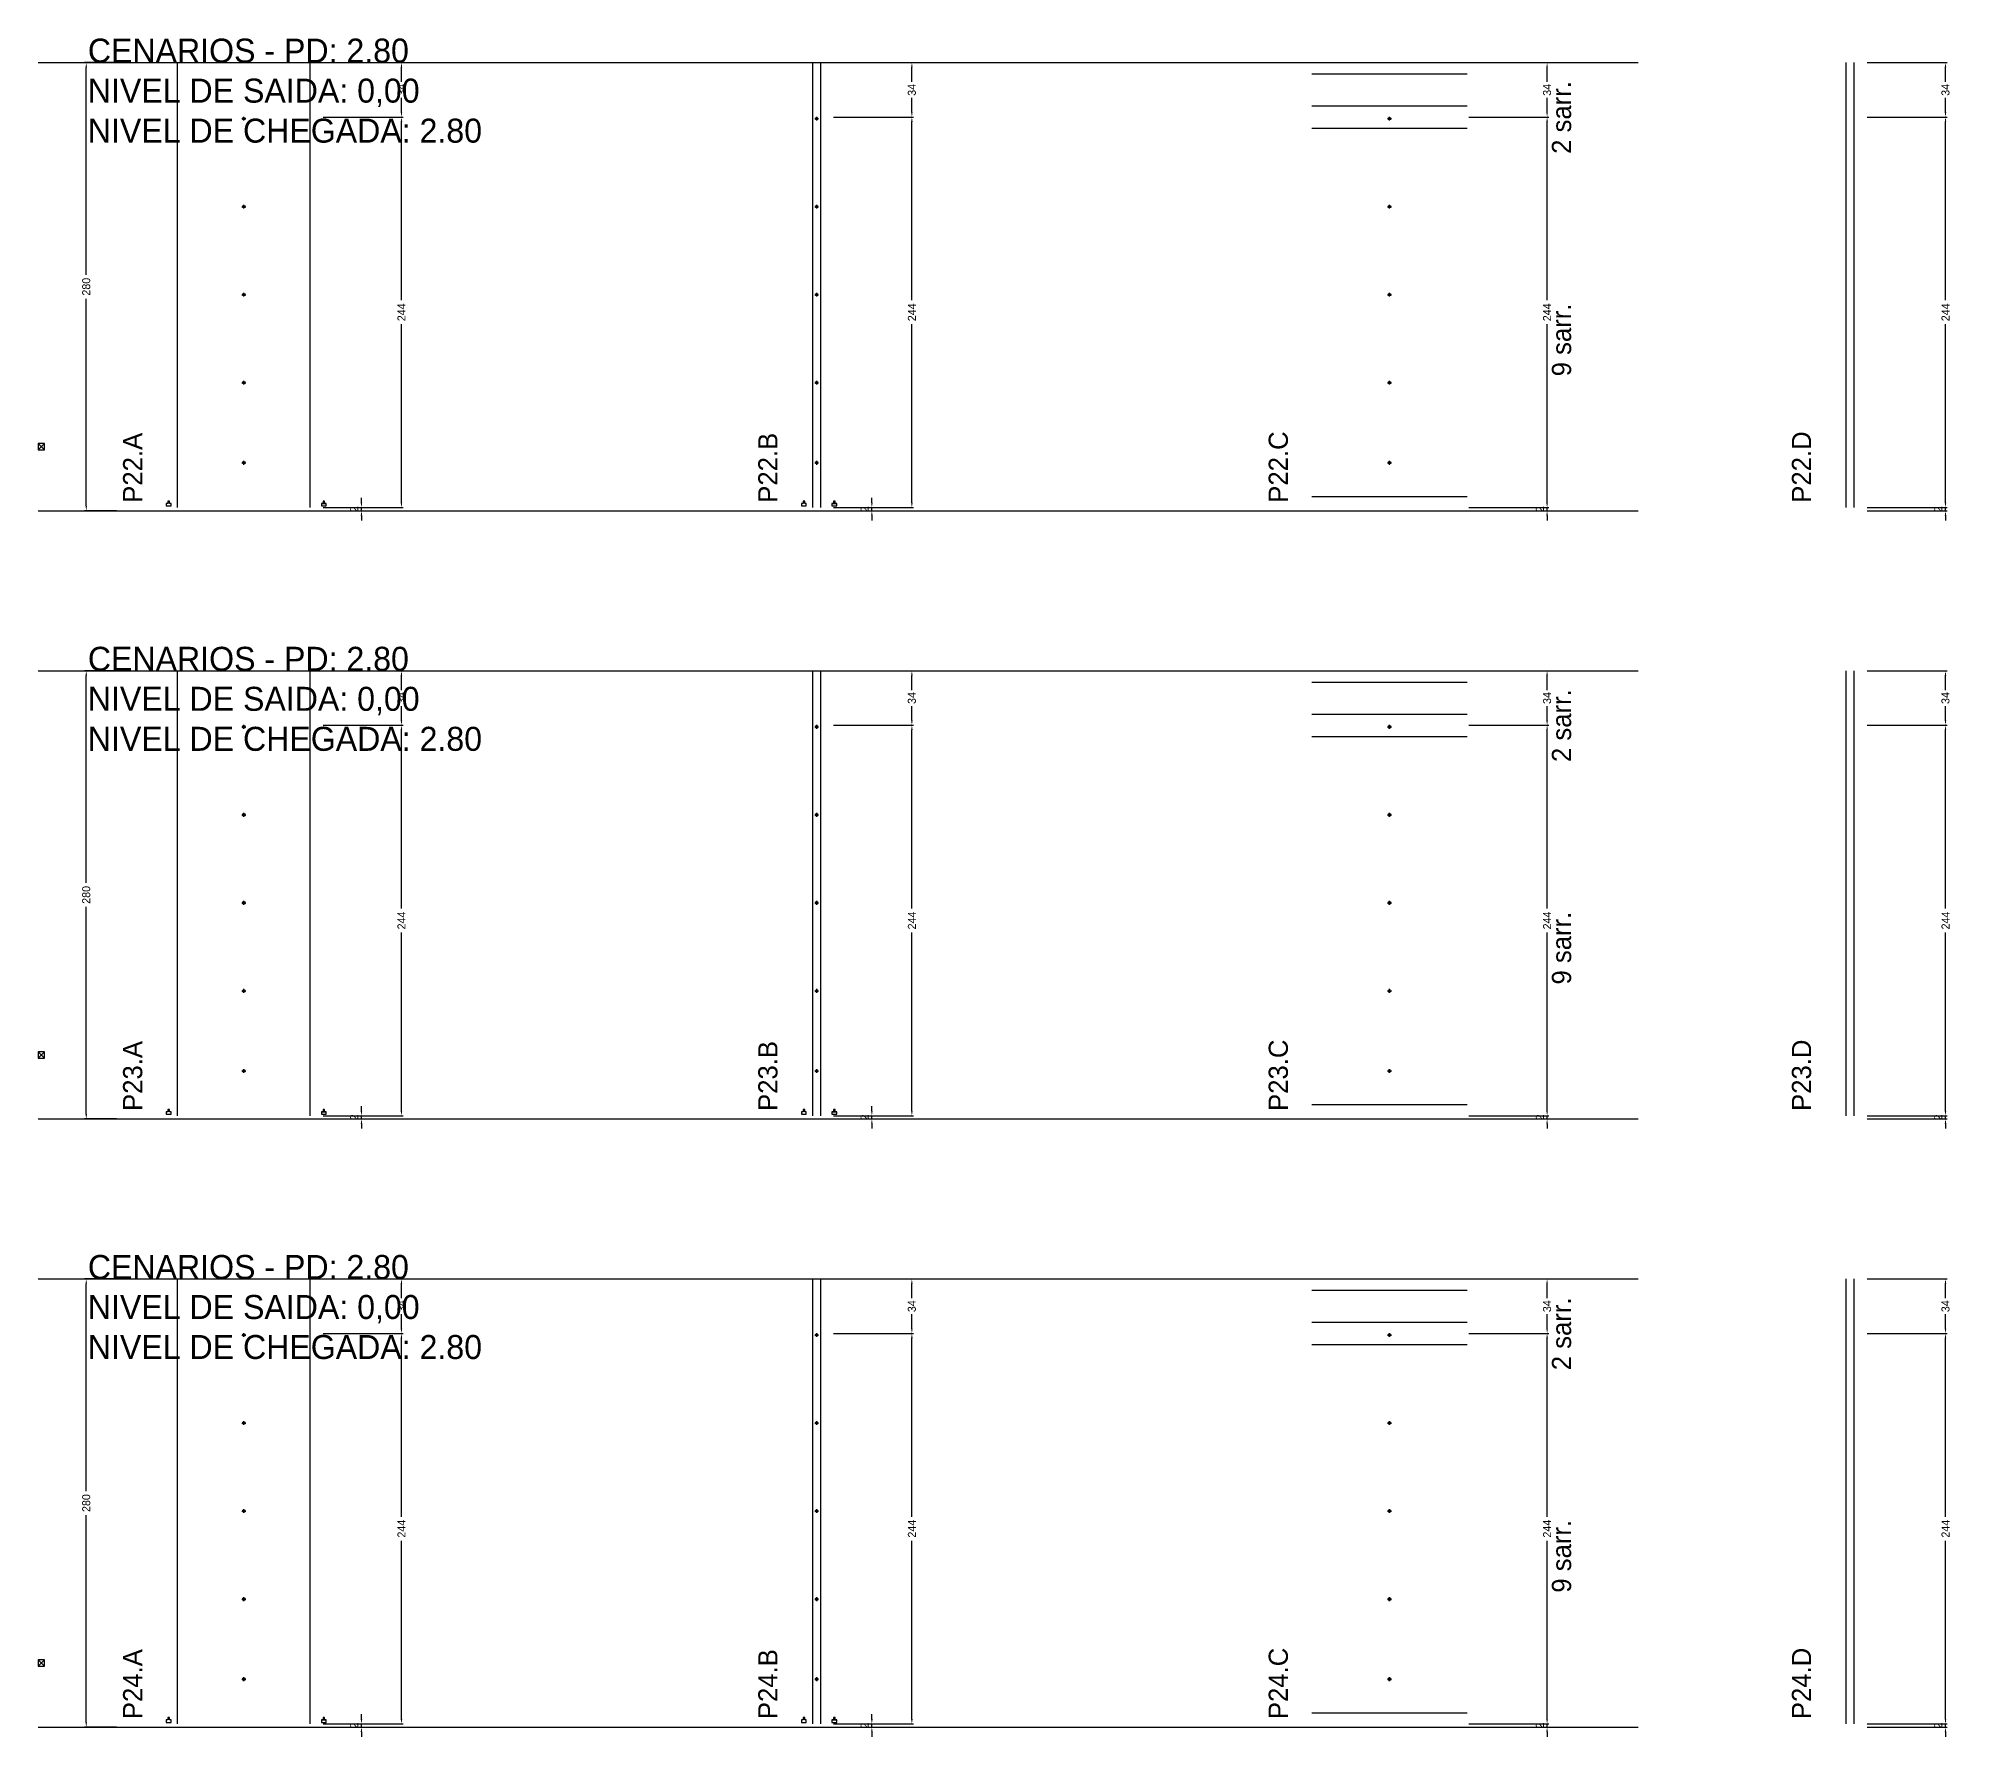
# Model space of a CAD drawing. Header units: centimetres. Extents: x -7000 to 4307, y -13306 to 295.
# Drawn here: x -7000 to -5805, y -9126 to -8065 of the extents above; entities that cross this region are included whole.
import ezdxf

# ---------------------------------------------------------------- set-up
doc = ezdxf.new("R2010")
doc.units = ezdxf.units.CM
doc.linetypes.add('DASHED', pattern=[2, -2])
for name, color, linetype in [('COTA', 241, 'Continuous'), ('COTAS FURACAO', 16, 'Continuous'), ('NOMENCLATURA', 7, 'Continuous'), ('Nível', 160, 'Continuous'), ('SARR_2.2x7', 40, 'Continuous')]:
    doc.layers.add(name, color=color, linetype=linetype)
doc.dimstyles.new('PAINEL-NOVA', dxfattribs={"dimtxt": 5, "dimasz": 3, "dimexe": 1, "dimexo": 1, "dimgap": 1, "dimtad": 1, "dimcen": 2.5, "dimazin": 3, "dimtfac": 1, "dimtmove": 0, "dimatfit": 3})

# ---------------------------------------------------------------- blocks, each defined once
blk = doc.blocks.new('_CLOSEDFILLED')
at = {"color": 0, "linetype": 'BYBLOCK'}
blk.add_solid([(-1, 0.16), (0, 0), (-1, -0.16)], dxfattribs=at)
blk = doc.blocks.new('*D715')
for p, q in [((-6951, -8080), (-6971, -8080)), ((-6970, -8212.5), (-6970, -8083)), ((-6970, -8357), (-6970, -8227.5)), ((-6951, -8360), (-6971, -8360))]:
    blk.add_line(p, q)
at = {"layer": 'Defpoints'}
for p in [(-6950, -8080), (-6970, -8360), (-6950, -8360)]:
    blk.add_point(p, dxfattribs=at)
at = {"layer": 'COTA', "xscale": 3, "yscale": 3}
for p, rotation in [((-6970, -8080), 90), ((-6970, -8360), 270)]:
    blk.add_blockref('_CLOSEDFILLED', p, dxfattribs=dict(at, rotation=rotation))
at = {"layer": 'COTA', "insert": (-6970, -8220), "char_height": 5, "attachment_point": 5, "rotation": 90}
blk.add_mtext('280', dxfattribs=at)
blk = doc.blocks.new('MULDURA')
at = {"layer": 'Paineis'}
for p, q in [((0, 0), (4, 4)), ((4, 0), (0, 4))]:
    blk.add_line(p, q, dxfattribs=at)
blk.add_lwpolyline([(0, 0), (4, 0), (4, 4), (0, 4)], close=True, dxfattribs=at)
blk = doc.blocks.new('*D717')
for p, q in [((-6822, -8114), (-6772, -8114)), ((-6773, -8228.5), (-6773, -8117)), ((-6773, -8355), (-6773, -8243.5)), ((-6822, -8358), (-6772, -8358))]:
    blk.add_line(p, q)
at = {"layer": 'Defpoints'}
for p in [(-6823, -8114), (-6823, -8358), (-6773, -8358)]:
    blk.add_point(p, dxfattribs=at)
at = {"layer": 'COTA', "xscale": 3, "yscale": 3}
for p, rotation in [((-6773, -8114), 90), ((-6773, -8358), 270)]:
    blk.add_blockref('_CLOSEDFILLED', p, dxfattribs=dict(at, rotation=rotation))
at = {"layer": 'COTA', "insert": (-6773, -8236), "char_height": 5, "attachment_point": 5, "rotation": 90}
blk.add_mtext('244', dxfattribs=at)
blk = doc.blocks.new('*D718')
for p, q in [((-6822, -8080), (-6772, -8080)), ((-6773, -8092), (-6773, -8083)), ((-6773, -8111), (-6773, -8102)), ((-6822, -8114), (-6772, -8114))]:
    blk.add_line(p, q)
at = {"layer": 'Defpoints'}
for p in [(-6823, -8080), (-6823, -8114), (-6773, -8114)]:
    blk.add_point(p, dxfattribs=at)
at = {"layer": 'COTA', "xscale": 3, "yscale": 3}
for p, rotation in [((-6773, -8080), 90), ((-6773, -8114), 270)]:
    blk.add_blockref('_CLOSEDFILLED', p, dxfattribs=dict(at, rotation=rotation))
at = {"layer": 'COTA', "insert": (-6773, -8097), "char_height": 5, "attachment_point": 5, "rotation": 90}
blk.add_mtext('34', dxfattribs=at)
blk = doc.blocks.new('SLIPTEE')
at = {"layer": 'Paineis'}
blk.add_lwpolyline([(0, 0), (3, 0), (3, 1.5), (2, 1.5), (2, 3), (1, 3), (1, 1.5), (0, 1.5)], close=True, dxfattribs=at)
blk = doc.blocks.new('SLIPTDD')
at = {"layer": 'Paineis'}
blk.add_line((0, 1.5), (3, 1.5), dxfattribs=at)
blk.add_lwpolyline([(0, 0), (3, 0), (3, 1.5), (2, 1.5), (2, 3), (1, 3), (1, 1.5), (0, 1.5)], close=True, dxfattribs=at)
blk = doc.blocks.new('furacao')
at = {"layer": 'COTAS FURACAO'}
for p, q in [((-1.2, 0), (1.2, 0)), ((0, -1.2), (0, 1.2))]:
    blk.add_line(p, q, dxfattribs=at)
blk.add_circle((0, 0), 0.8, dxfattribs=at)
blk = doc.blocks.new('*D720')
for p, q in [((-6503, -8114), (-6453, -8114)), ((-6454, -8228.5), (-6454, -8117)), ((-6454, -8355), (-6454, -8243.5)), ((-6503, -8358), (-6453, -8358))]:
    blk.add_line(p, q)
at = {"layer": 'Defpoints'}
for p in [(-6504, -8114), (-6504, -8358), (-6454, -8358)]:
    blk.add_point(p, dxfattribs=at)
at = {"layer": 'COTA', "xscale": 3, "yscale": 3}
for p, rotation in [((-6454, -8114), 90), ((-6454, -8358), 270)]:
    blk.add_blockref('_CLOSEDFILLED', p, dxfattribs=dict(at, rotation=rotation))
at = {"layer": 'COTA', "insert": (-6454, -8236), "char_height": 5, "attachment_point": 5, "rotation": 90}
blk.add_mtext('244', dxfattribs=at)
blk = doc.blocks.new('*D721')
for p, q in [((-6503, -8080), (-6453, -8080)), ((-6454, -8092), (-6454, -8083)), ((-6454, -8111), (-6454, -8102)), ((-6503, -8114), (-6453, -8114))]:
    blk.add_line(p, q)
at = {"layer": 'Defpoints'}
for p in [(-6504, -8080), (-6504, -8114), (-6454, -8114)]:
    blk.add_point(p, dxfattribs=at)
at = {"layer": 'COTA', "xscale": 3, "yscale": 3}
for p, rotation in [((-6454, -8080), 90), ((-6454, -8114), 270)]:
    blk.add_blockref('_CLOSEDFILLED', p, dxfattribs=dict(at, rotation=rotation))
at = {"layer": 'COTA', "insert": (-6454, -8097), "char_height": 5, "attachment_point": 5, "rotation": 90}
blk.add_mtext('34', dxfattribs=at)
blk = doc.blocks.new('*D723')
for p, q in [((-6106, -8114), (-6056, -8114)), ((-6057, -8228.5), (-6057, -8117)), ((-6057, -8355), (-6057, -8243.5)), ((-6106, -8358), (-6056, -8358))]:
    blk.add_line(p, q)
at = {"layer": 'Defpoints'}
for p in [(-6107, -8114), (-6107, -8358), (-6057, -8358)]:
    blk.add_point(p, dxfattribs=at)
at = {"layer": 'COTA', "xscale": 3, "yscale": 3}
for p, rotation in [((-6057, -8114), 90), ((-6057, -8358), 270)]:
    blk.add_blockref('_CLOSEDFILLED', p, dxfattribs=dict(at, rotation=rotation))
at = {"layer": 'COTA', "insert": (-6057, -8236), "char_height": 5, "attachment_point": 5, "rotation": 90}
blk.add_mtext('244', dxfattribs=at)
blk = doc.blocks.new('*D724')
for p, q in [((-6106, -8080), (-6056, -8080)), ((-6057, -8092), (-6057, -8083)), ((-6057, -8111), (-6057, -8102)), ((-6106, -8114), (-6056, -8114))]:
    blk.add_line(p, q)
at = {"layer": 'Defpoints'}
for p in [(-6107, -8080), (-6107, -8114), (-6057, -8114)]:
    blk.add_point(p, dxfattribs=at)
at = {"layer": 'COTA', "xscale": 3, "yscale": 3}
for p, rotation in [((-6057, -8080), 90), ((-6057, -8114), 270)]:
    blk.add_blockref('_CLOSEDFILLED', p, dxfattribs=dict(at, rotation=rotation))
at = {"layer": 'COTA', "insert": (-6057, -8097), "char_height": 5, "attachment_point": 5, "rotation": 90}
blk.add_mtext('34', dxfattribs=at)
blk = doc.blocks.new('*D726')
for p, q in [((-5857, -8114), (-5807, -8114)), ((-5808, -8228.5), (-5808, -8117)), ((-5808, -8355), (-5808, -8243.5)), ((-5857, -8358), (-5807, -8358))]:
    blk.add_line(p, q)
at = {"layer": 'Defpoints'}
for p in [(-5858, -8114), (-5858, -8358), (-5808, -8358)]:
    blk.add_point(p, dxfattribs=at)
at = {"layer": 'COTA', "xscale": 3, "yscale": 3}
for p, rotation in [((-5808, -8114), 90), ((-5808, -8358), 270)]:
    blk.add_blockref('_CLOSEDFILLED', p, dxfattribs=dict(at, rotation=rotation))
at = {"layer": 'COTA', "insert": (-5808, -8236), "char_height": 5, "attachment_point": 5, "rotation": 90}
blk.add_mtext('244', dxfattribs=at)
blk = doc.blocks.new('*D727')
for p, q in [((-5857, -8080), (-5807, -8080)), ((-5808, -8092), (-5808, -8083)), ((-5808, -8111), (-5808, -8102)), ((-5857, -8114), (-5807, -8114))]:
    blk.add_line(p, q)
at = {"layer": 'Defpoints'}
for p in [(-5858, -8080), (-5858, -8114), (-5808, -8114)]:
    blk.add_point(p, dxfattribs=at)
at = {"layer": 'COTA', "xscale": 3, "yscale": 3}
for p, rotation in [((-5808, -8080), 90), ((-5808, -8114), 270)]:
    blk.add_blockref('_CLOSEDFILLED', p, dxfattribs=dict(at, rotation=rotation))
at = {"layer": 'COTA', "insert": (-5808, -8097), "char_height": 5, "attachment_point": 5, "rotation": 90}
blk.add_mtext('34', dxfattribs=at)
blk = doc.blocks.new('*D749')
for p, q in [((-6951, -8460), (-6971, -8460)), ((-6970, -8592.5), (-6970, -8463)), ((-6970, -8737), (-6970, -8607.5)), ((-6951, -8740), (-6971, -8740))]:
    blk.add_line(p, q)
at = {"layer": 'Defpoints'}
for p in [(-6950, -8460), (-6970, -8740), (-6950, -8740)]:
    blk.add_point(p, dxfattribs=at)
at = {"layer": 'COTA', "xscale": 3, "yscale": 3}
for p, rotation in [((-6970, -8460), 90), ((-6970, -8740), 270)]:
    blk.add_blockref('_CLOSEDFILLED', p, dxfattribs=dict(at, rotation=rotation))
at = {"layer": 'COTA', "insert": (-6970, -8600), "char_height": 5, "attachment_point": 5, "rotation": 90}
blk.add_mtext('280', dxfattribs=at)
blk = doc.blocks.new('*D751')
for p, q in [((-6822, -8494), (-6772, -8494)), ((-6773, -8608.5), (-6773, -8497)), ((-6773, -8735), (-6773, -8623.5)), ((-6822, -8738), (-6772, -8738))]:
    blk.add_line(p, q)
at = {"layer": 'Defpoints'}
for p in [(-6823, -8494), (-6823, -8738), (-6773, -8738)]:
    blk.add_point(p, dxfattribs=at)
at = {"layer": 'COTA', "xscale": 3, "yscale": 3}
for p, rotation in [((-6773, -8494), 90), ((-6773, -8738), 270)]:
    blk.add_blockref('_CLOSEDFILLED', p, dxfattribs=dict(at, rotation=rotation))
at = {"layer": 'COTA', "insert": (-6773, -8616), "char_height": 5, "attachment_point": 5, "rotation": 90}
blk.add_mtext('244', dxfattribs=at)
blk = doc.blocks.new('*D752')
for p, q in [((-6822, -8460), (-6772, -8460)), ((-6773, -8472), (-6773, -8463)), ((-6773, -8491), (-6773, -8482)), ((-6822, -8494), (-6772, -8494))]:
    blk.add_line(p, q)
at = {"layer": 'Defpoints'}
for p in [(-6823, -8460), (-6823, -8494), (-6773, -8494)]:
    blk.add_point(p, dxfattribs=at)
at = {"layer": 'COTA', "xscale": 3, "yscale": 3}
for p, rotation in [((-6773, -8460), 90), ((-6773, -8494), 270)]:
    blk.add_blockref('_CLOSEDFILLED', p, dxfattribs=dict(at, rotation=rotation))
at = {"layer": 'COTA', "insert": (-6773, -8477), "char_height": 5, "attachment_point": 5, "rotation": 90}
blk.add_mtext('34', dxfattribs=at)
blk = doc.blocks.new('*D754')
for p, q in [((-6503, -8494), (-6453, -8494)), ((-6454, -8608.5), (-6454, -8497)), ((-6454, -8735), (-6454, -8623.5)), ((-6503, -8738), (-6453, -8738))]:
    blk.add_line(p, q)
at = {"layer": 'Defpoints'}
for p in [(-6504, -8494), (-6504, -8738), (-6454, -8738)]:
    blk.add_point(p, dxfattribs=at)
at = {"layer": 'COTA', "xscale": 3, "yscale": 3}
for p, rotation in [((-6454, -8494), 90), ((-6454, -8738), 270)]:
    blk.add_blockref('_CLOSEDFILLED', p, dxfattribs=dict(at, rotation=rotation))
at = {"layer": 'COTA', "insert": (-6454, -8616), "char_height": 5, "attachment_point": 5, "rotation": 90}
blk.add_mtext('244', dxfattribs=at)
blk = doc.blocks.new('*D755')
for p, q in [((-6503, -8460), (-6453, -8460)), ((-6454, -8472), (-6454, -8463)), ((-6454, -8491), (-6454, -8482)), ((-6503, -8494), (-6453, -8494))]:
    blk.add_line(p, q)
at = {"layer": 'Defpoints'}
for p in [(-6504, -8460), (-6504, -8494), (-6454, -8494)]:
    blk.add_point(p, dxfattribs=at)
at = {"layer": 'COTA', "xscale": 3, "yscale": 3}
for p, rotation in [((-6454, -8460), 90), ((-6454, -8494), 270)]:
    blk.add_blockref('_CLOSEDFILLED', p, dxfattribs=dict(at, rotation=rotation))
at = {"layer": 'COTA', "insert": (-6454, -8477), "char_height": 5, "attachment_point": 5, "rotation": 90}
blk.add_mtext('34', dxfattribs=at)
blk = doc.blocks.new('*D757')
for p, q in [((-6106, -8494), (-6056, -8494)), ((-6057, -8608.5), (-6057, -8497)), ((-6057, -8735), (-6057, -8623.5)), ((-6106, -8738), (-6056, -8738))]:
    blk.add_line(p, q)
at = {"layer": 'Defpoints'}
for p in [(-6107, -8494), (-6107, -8738), (-6057, -8738)]:
    blk.add_point(p, dxfattribs=at)
at = {"layer": 'COTA', "xscale": 3, "yscale": 3}
for p, rotation in [((-6057, -8494), 90), ((-6057, -8738), 270)]:
    blk.add_blockref('_CLOSEDFILLED', p, dxfattribs=dict(at, rotation=rotation))
at = {"layer": 'COTA', "insert": (-6057, -8616), "char_height": 5, "attachment_point": 5, "rotation": 90}
blk.add_mtext('244', dxfattribs=at)
blk = doc.blocks.new('*D758')
for p, q in [((-6106, -8460), (-6056, -8460)), ((-6057, -8472), (-6057, -8463)), ((-6057, -8491), (-6057, -8482)), ((-6106, -8494), (-6056, -8494))]:
    blk.add_line(p, q)
at = {"layer": 'Defpoints'}
for p in [(-6107, -8460), (-6107, -8494), (-6057, -8494)]:
    blk.add_point(p, dxfattribs=at)
at = {"layer": 'COTA', "xscale": 3, "yscale": 3}
for p, rotation in [((-6057, -8460), 90), ((-6057, -8494), 270)]:
    blk.add_blockref('_CLOSEDFILLED', p, dxfattribs=dict(at, rotation=rotation))
at = {"layer": 'COTA', "insert": (-6057, -8477), "char_height": 5, "attachment_point": 5, "rotation": 90}
blk.add_mtext('34', dxfattribs=at)
blk = doc.blocks.new('*D760')
for p, q in [((-5857, -8494), (-5807, -8494)), ((-5808, -8608.5), (-5808, -8497)), ((-5808, -8735), (-5808, -8623.5)), ((-5857, -8738), (-5807, -8738))]:
    blk.add_line(p, q)
at = {"layer": 'Defpoints'}
for p in [(-5858, -8494), (-5858, -8738), (-5808, -8738)]:
    blk.add_point(p, dxfattribs=at)
at = {"layer": 'COTA', "xscale": 3, "yscale": 3}
for p, rotation in [((-5808, -8494), 90), ((-5808, -8738), 270)]:
    blk.add_blockref('_CLOSEDFILLED', p, dxfattribs=dict(at, rotation=rotation))
at = {"layer": 'COTA', "insert": (-5808, -8616), "char_height": 5, "attachment_point": 5, "rotation": 90}
blk.add_mtext('244', dxfattribs=at)
blk = doc.blocks.new('*D761')
for p, q in [((-5857, -8460), (-5807, -8460)), ((-5808, -8472), (-5808, -8463)), ((-5808, -8491), (-5808, -8482)), ((-5857, -8494), (-5807, -8494))]:
    blk.add_line(p, q)
at = {"layer": 'Defpoints'}
for p in [(-5858, -8460), (-5858, -8494), (-5808, -8494)]:
    blk.add_point(p, dxfattribs=at)
at = {"layer": 'COTA', "xscale": 3, "yscale": 3}
for p, rotation in [((-5808, -8460), 90), ((-5808, -8494), 270)]:
    blk.add_blockref('_CLOSEDFILLED', p, dxfattribs=dict(at, rotation=rotation))
at = {"layer": 'COTA', "insert": (-5808, -8477), "char_height": 5, "attachment_point": 5, "rotation": 90}
blk.add_mtext('34', dxfattribs=at)
blk = doc.blocks.new('*D783')
for p, q in [((-6951, -8840), (-6971, -8840)), ((-6970, -8972.5), (-6970, -8843)), ((-6970, -9117), (-6970, -8987.5)), ((-6951, -9120), (-6971, -9120))]:
    blk.add_line(p, q)
at = {"layer": 'Defpoints'}
for p in [(-6950, -8840), (-6970, -9120), (-6950, -9120)]:
    blk.add_point(p, dxfattribs=at)
at = {"layer": 'COTA', "xscale": 3, "yscale": 3}
for p, rotation in [((-6970, -8840), 90), ((-6970, -9120), 270)]:
    blk.add_blockref('_CLOSEDFILLED', p, dxfattribs=dict(at, rotation=rotation))
at = {"layer": 'COTA', "insert": (-6970, -8980), "char_height": 5, "attachment_point": 5, "rotation": 90}
blk.add_mtext('280', dxfattribs=at)
blk = doc.blocks.new('*D785')
for p, q in [((-6822, -8874), (-6772, -8874)), ((-6773, -8988.5), (-6773, -8877)), ((-6773, -9115), (-6773, -9003.5)), ((-6822, -9118), (-6772, -9118))]:
    blk.add_line(p, q)
at = {"layer": 'Defpoints'}
for p in [(-6823, -8874), (-6823, -9118), (-6773, -9118)]:
    blk.add_point(p, dxfattribs=at)
at = {"layer": 'COTA', "xscale": 3, "yscale": 3}
for p, rotation in [((-6773, -8874), 90), ((-6773, -9118), 270)]:
    blk.add_blockref('_CLOSEDFILLED', p, dxfattribs=dict(at, rotation=rotation))
at = {"layer": 'COTA', "insert": (-6773, -8996), "char_height": 5, "attachment_point": 5, "rotation": 90}
blk.add_mtext('244', dxfattribs=at)
blk = doc.blocks.new('*D786')
for p, q in [((-6822, -8840), (-6772, -8840)), ((-6773, -8852), (-6773, -8843)), ((-6773, -8871), (-6773, -8862)), ((-6822, -8874), (-6772, -8874))]:
    blk.add_line(p, q)
at = {"layer": 'Defpoints'}
for p in [(-6823, -8840), (-6823, -8874), (-6773, -8874)]:
    blk.add_point(p, dxfattribs=at)
at = {"layer": 'COTA', "xscale": 3, "yscale": 3}
for p, rotation in [((-6773, -8840), 90), ((-6773, -8874), 270)]:
    blk.add_blockref('_CLOSEDFILLED', p, dxfattribs=dict(at, rotation=rotation))
at = {"layer": 'COTA', "insert": (-6773, -8857), "char_height": 5, "attachment_point": 5, "rotation": 90}
blk.add_mtext('34', dxfattribs=at)
blk = doc.blocks.new('*D788')
for p, q in [((-6503, -8874), (-6453, -8874)), ((-6454, -8988.5), (-6454, -8877)), ((-6454, -9115), (-6454, -9003.5)), ((-6503, -9118), (-6453, -9118))]:
    blk.add_line(p, q)
at = {"layer": 'Defpoints'}
for p in [(-6504, -8874), (-6504, -9118), (-6454, -9118)]:
    blk.add_point(p, dxfattribs=at)
at = {"layer": 'COTA', "xscale": 3, "yscale": 3}
for p, rotation in [((-6454, -8874), 90), ((-6454, -9118), 270)]:
    blk.add_blockref('_CLOSEDFILLED', p, dxfattribs=dict(at, rotation=rotation))
at = {"layer": 'COTA', "insert": (-6454, -8996), "char_height": 5, "attachment_point": 5, "rotation": 90}
blk.add_mtext('244', dxfattribs=at)
blk = doc.blocks.new('*D789')
for p, q in [((-6503, -8840), (-6453, -8840)), ((-6454, -8852), (-6454, -8843)), ((-6454, -8871), (-6454, -8862)), ((-6503, -8874), (-6453, -8874))]:
    blk.add_line(p, q)
at = {"layer": 'Defpoints'}
for p in [(-6504, -8840), (-6504, -8874), (-6454, -8874)]:
    blk.add_point(p, dxfattribs=at)
at = {"layer": 'COTA', "xscale": 3, "yscale": 3}
for p, rotation in [((-6454, -8840), 90), ((-6454, -8874), 270)]:
    blk.add_blockref('_CLOSEDFILLED', p, dxfattribs=dict(at, rotation=rotation))
at = {"layer": 'COTA', "insert": (-6454, -8857), "char_height": 5, "attachment_point": 5, "rotation": 90}
blk.add_mtext('34', dxfattribs=at)
blk = doc.blocks.new('*D791')
for p, q in [((-6106, -8874), (-6056, -8874)), ((-6057, -8988.5), (-6057, -8877)), ((-6057, -9115), (-6057, -9003.5)), ((-6106, -9118), (-6056, -9118))]:
    blk.add_line(p, q)
at = {"layer": 'Defpoints'}
for p in [(-6107, -8874), (-6107, -9118), (-6057, -9118)]:
    blk.add_point(p, dxfattribs=at)
at = {"layer": 'COTA', "xscale": 3, "yscale": 3}
for p, rotation in [((-6057, -8874), 90), ((-6057, -9118), 270)]:
    blk.add_blockref('_CLOSEDFILLED', p, dxfattribs=dict(at, rotation=rotation))
at = {"layer": 'COTA', "insert": (-6057, -8996), "char_height": 5, "attachment_point": 5, "rotation": 90}
blk.add_mtext('244', dxfattribs=at)
blk = doc.blocks.new('*D792')
for p, q in [((-6106, -8840), (-6056, -8840)), ((-6057, -8852), (-6057, -8843)), ((-6057, -8871), (-6057, -8862)), ((-6106, -8874), (-6056, -8874))]:
    blk.add_line(p, q)
at = {"layer": 'Defpoints'}
for p in [(-6107, -8840), (-6107, -8874), (-6057, -8874)]:
    blk.add_point(p, dxfattribs=at)
at = {"layer": 'COTA', "xscale": 3, "yscale": 3}
for p, rotation in [((-6057, -8840), 90), ((-6057, -8874), 270)]:
    blk.add_blockref('_CLOSEDFILLED', p, dxfattribs=dict(at, rotation=rotation))
at = {"layer": 'COTA', "insert": (-6057, -8857), "char_height": 5, "attachment_point": 5, "rotation": 90}
blk.add_mtext('34', dxfattribs=at)
blk = doc.blocks.new('*D794')
for p, q in [((-5857, -8874), (-5807, -8874)), ((-5808, -8988.5), (-5808, -8877)), ((-5808, -9115), (-5808, -9003.5)), ((-5857, -9118), (-5807, -9118))]:
    blk.add_line(p, q)
at = {"layer": 'Defpoints'}
for p in [(-5858, -8874), (-5858, -9118), (-5808, -9118)]:
    blk.add_point(p, dxfattribs=at)
at = {"layer": 'COTA', "xscale": 3, "yscale": 3}
for p, rotation in [((-5808, -8874), 90), ((-5808, -9118), 270)]:
    blk.add_blockref('_CLOSEDFILLED', p, dxfattribs=dict(at, rotation=rotation))
at = {"layer": 'COTA', "insert": (-5808, -8996), "char_height": 5, "attachment_point": 5, "rotation": 90}
blk.add_mtext('244', dxfattribs=at)
blk = doc.blocks.new('*D795')
for p, q in [((-5857, -8840), (-5807, -8840)), ((-5808, -8852), (-5808, -8843)), ((-5808, -8871), (-5808, -8862)), ((-5857, -8874), (-5807, -8874))]:
    blk.add_line(p, q)
at = {"layer": 'Defpoints'}
for p in [(-5858, -8840), (-5858, -8874), (-5808, -8874)]:
    blk.add_point(p, dxfattribs=at)
at = {"layer": 'COTA', "xscale": 3, "yscale": 3}
for p, rotation in [((-5808, -8840), 90), ((-5808, -8874), 270)]:
    blk.add_blockref('_CLOSEDFILLED', p, dxfattribs=dict(at, rotation=rotation))
at = {"layer": 'COTA', "insert": (-5808, -8857), "char_height": 5, "attachment_point": 5, "rotation": 90}
blk.add_mtext('34', dxfattribs=at)

msp = doc.modelspace()

# ---------------------------------------------------------------- linework, layer by layer
at = {"layer": 'Nível', "linetype": 'DASHED'}
for points in [[(-7000, -8080), (-6000, -8080)], [(-7000, -8360), (-6000, -8360)], [(-7000, -8460), (-6000, -8460)], [(-7000, -8740), (-6000, -8740)], [(-7000, -8840), (-6000, -8840)], [(-7000, -9120), (-6000, -9120)]]:
    msp.add_lwpolyline(points, dxfattribs=at)
at = {"layer": 'SARR_2.2x7'}
for points in [[(-6913, -8114), (-6913, -8080)], [(-6830, -8114), (-6830, -8080)], [(-6516, -8114), (-6516, -8080)], [(-6511, -8114), (-6511, -8080)], [(-5870, -8114), (-5870, -8080)], [(-5865, -8114), (-5865, -8080)], [(-6204, -8087), (-6107, -8087)], [(-6204, -8107), (-6107, -8107)], [(-6204, -8121), (-6107, -8121)], [(-6204, -8351), (-6107, -8351)], [(-6913, -8494), (-6913, -8460)], [(-6830, -8494), (-6830, -8460)], [(-6516, -8494), (-6516, -8460)], [(-6511, -8494), (-6511, -8460)], [(-5870, -8494), (-5870, -8460)], [(-5865, -8494), (-5865, -8460)], [(-6204, -8467), (-6107, -8467)], [(-6204, -8487), (-6107, -8487)], [(-6204, -8501), (-6107, -8501)], [(-6204, -8731), (-6107, -8731)], [(-6913, -8874), (-6913, -8840)], [(-6830, -8874), (-6830, -8840)], [(-6516, -8874), (-6516, -8840)], [(-6511, -8874), (-6511, -8840)], [(-5870, -8874), (-5870, -8840)], [(-5865, -8874), (-5865, -8840)], [(-6204, -8847), (-6107, -8847)], [(-6204, -8867), (-6107, -8867)], [(-6204, -8881), (-6107, -8881)], [(-6204, -9111), (-6107, -9111)]]:
    msp.add_lwpolyline(points, dxfattribs=at)
at = {"layer": 'SARR_2.2x7', "linetype": 'DASHED'}
for points in [[(-6913, -8358), (-6913, -8114)], [(-6830, -8358), (-6830, -8114)], [(-6516, -8358), (-6516, -8114)], [(-6511, -8358), (-6511, -8114)], [(-5870, -8358), (-5870, -8114)], [(-5865, -8358), (-5865, -8114)], [(-6913, -8738), (-6913, -8494)], [(-6830, -8738), (-6830, -8494)], [(-6516, -8738), (-6516, -8494)], [(-6511, -8738), (-6511, -8494)], [(-5870, -8738), (-5870, -8494)], [(-5865, -8738), (-5865, -8494)], [(-6913, -9118), (-6913, -8874)], [(-6830, -9118), (-6830, -8874)], [(-6516, -9118), (-6516, -8874)], [(-6511, -9118), (-6511, -8874)], [(-5870, -9118), (-5870, -8874)], [(-5865, -9118), (-5865, -8874)]]:
    msp.add_lwpolyline(points, dxfattribs=at)

# ---------------------------------------------------------------- block references
at = {"layer": 'COTA'}
for name, p in [('furacao', (-6871.5, -8115)), ('furacao', (-6513.5, -8115)), ('furacao', (-6155.5, -8115)), ('furacao', (-6871.5, -8170)), ('furacao', (-6513.5, -8170)), ('furacao', (-6155.5, -8170)), ('furacao', (-6871.5, -8225)), ('furacao', (-6513.5, -8225)), ('furacao', (-6155.5, -8225)), ('furacao', (-6871.5, -8280)), ('furacao', (-6513.5, -8280)), ('furacao', (-6155.5, -8280)), ('MULDURA', (-7000, -8322)), ('furacao', (-6871.5, -8330)), ('furacao', (-6513.5, -8330)), ('furacao', (-6155.5, -8330)), ('SLIPTEE', (-6920, -8357)), ('SLIPTDD', (-6823, -8357)), ('SLIPTEE', (-6523, -8357)), ('SLIPTDD', (-6504, -8357)), ('furacao', (-6871.5, -8495)), ('furacao', (-6513.5, -8495)), ('furacao', (-6155.5, -8495)), ('furacao', (-6871.5, -8550)), ('furacao', (-6513.5, -8550)), ('furacao', (-6155.5, -8550)), ('furacao', (-6871.5, -8605)), ('furacao', (-6513.5, -8605)), ('furacao', (-6155.5, -8605)), ('furacao', (-6871.5, -8660)), ('furacao', (-6513.5, -8660)), ('furacao', (-6155.5, -8660)), ('MULDURA', (-7000, -8702)), ('furacao', (-6871.5, -8710)), ('furacao', (-6513.5, -8710)), ('furacao', (-6155.5, -8710)), ('SLIPTEE', (-6920, -8737)), ('SLIPTDD', (-6823, -8737)), ('SLIPTEE', (-6523, -8737)), ('SLIPTDD', (-6504, -8737)), ('furacao', (-6871.5, -8875)), ('furacao', (-6513.5, -8875)), ('furacao', (-6155.5, -8875)), ('furacao', (-6871.5, -8930)), ('furacao', (-6513.5, -8930)), ('furacao', (-6155.5, -8930)), ('furacao', (-6871.5, -8985)), ('furacao', (-6513.5, -8985)), ('furacao', (-6155.5, -8985)), ('furacao', (-6871.5, -9040)), ('furacao', (-6513.5, -9040)), ('furacao', (-6155.5, -9040)), ('MULDURA', (-7000, -9082)), ('furacao', (-6871.5, -9090)), ('furacao', (-6513.5, -9090)), ('furacao', (-6155.5, -9090)), ('SLIPTEE', (-6920, -9117)), ('SLIPTDD', (-6823, -9117)), ('SLIPTEE', (-6523, -9117)), ('SLIPTDD', (-6504, -9117))]:
    msp.add_blockref(name, p, dxfattribs=at)

# ---------------------------------------------------------------- texts
at = {"layer": 'NOMENCLATURA'}
for s, p in [('CENARIOS - PD: 2.80', (-6969, -8080)), ('NIVEL DE SAIDA: 0,00', (-6969, -8105)), ('NIVEL DE CHEGADA: 2.80', (-6969, -8130)), ('CENARIOS - PD: 2.80', (-6969, -8460)), ('NIVEL DE SAIDA: 0,00', (-6969, -8485)), ('NIVEL DE CHEGADA: 2.80', (-6969, -8510)), ('CENARIOS - PD: 2.80', (-6969, -8840)), ('NIVEL DE SAIDA: 0,00', (-6969, -8865)), ('NIVEL DE CHEGADA: 2.80', (-6969, -8890))]:
    msp.add_text(s, height=15, dxfattribs=at).set_placement(p)
for s, p in [('2 sarr.', (-6042, -8137)), ('9 sarr.', (-6042, -8276)), ('P22.A', (-6935, -8355)), ('P22.B', (-6538, -8355)), ('P22.C', (-6219, -8355)), ('P22.D', (-5892, -8355)), ('2 sarr.', (-6042, -8517)), ('9 sarr.', (-6042, -8656)), ('P23.A', (-6935, -8735)), ('P23.B', (-6538, -8735)), ('P23.C', (-6219, -8735)), ('P23.D', (-5892, -8735)), ('2 sarr.', (-6042, -8897)), ('9 sarr.', (-6042, -9036)), ('P24.A', (-6935, -9115)), ('P24.B', (-6538, -9115)), ('P24.C', (-6219, -9115)), ('P24.D', (-5892, -9115))]:
    msp.add_text(s, height=12, rotation=90, dxfattribs=at).set_placement(p)

# ---------------------------------------------------------------- dimensions: what is measured, and where the dimension line sits
at = {"layer": 'COTA'}
for base, p1, p2, picture, middle in [((-6970, -8360), (-6950, -8360), (-6950, -8080), '*D715', (-6970, -8220)), ((-6773, -8114), (-6823, -8114), (-6823, -8080), '*D718', (-6773, -8097)), ((-6454, -8114), (-6504, -8114), (-6504, -8080), '*D721', (-6454, -8097)), ((-6057, -8114), (-6107, -8114), (-6107, -8080), '*D724', (-6057, -8097)), ((-5808, -8114), (-5858, -8114), (-5858, -8080), '*D727', (-5808, -8097)), ((-6773, -8358), (-6823, -8358), (-6823, -8114), '*D717', (-6773, -8236)), ((-6454, -8358), (-6504, -8358), (-6504, -8114), '*D720', (-6454, -8236)), ((-6057, -8358), (-6107, -8358), (-6107, -8114), '*D723', (-6057, -8236)), ((-5808, -8358), (-5858, -8358), (-5858, -8114), '*D726', (-5808, -8236)), ((-6970, -8740), (-6950, -8740), (-6950, -8460), '*D749', (-6970, -8600)), ((-6773, -8494), (-6823, -8494), (-6823, -8460), '*D752', (-6773, -8477)), ((-6454, -8494), (-6504, -8494), (-6504, -8460), '*D755', (-6454, -8477)), ((-6057, -8494), (-6107, -8494), (-6107, -8460), '*D758', (-6057, -8477)), ((-5808, -8494), (-5858, -8494), (-5858, -8460), '*D761', (-5808, -8477)), ((-6773, -8738), (-6823, -8738), (-6823, -8494), '*D751', (-6773, -8616)), ((-6454, -8738), (-6504, -8738), (-6504, -8494), '*D754', (-6454, -8616)), ((-6057, -8738), (-6107, -8738), (-6107, -8494), '*D757', (-6057, -8616)), ((-5808, -8738), (-5858, -8738), (-5858, -8494), '*D760', (-5808, -8616)), ((-6970, -9120), (-6950, -9120), (-6950, -8840), '*D783', (-6970, -8980)), ((-6773, -8874), (-6823, -8874), (-6823, -8840), '*D786', (-6773, -8857)), ((-6454, -8874), (-6504, -8874), (-6504, -8840), '*D789', (-6454, -8857)), ((-6057, -8874), (-6107, -8874), (-6107, -8840), '*D792', (-6057, -8857)), ((-5808, -8874), (-5858, -8874), (-5858, -8840), '*D795', (-5808, -8857)), ((-6773, -9118), (-6823, -9118), (-6823, -8874), '*D785', (-6773, -8996)), ((-6454, -9118), (-6504, -9118), (-6504, -8874), '*D788', (-6454, -8996)), ((-6057, -9118), (-6107, -9118), (-6107, -8874), '*D791', (-6057, -8996)), ((-5808, -9118), (-5858, -9118), (-5858, -8874), '*D794', (-5808, -8996))]:
    dim = msp.add_linear_dim(base=base, p1=p1, p2=p2, angle=90, dimstyle='PAINEL-NOVA', dxfattribs=at)
    dim.commit()
    dim.dimension.update_dxf_attribs({"geometry": picture, "text_midpoint": middle})
for base, p1, p2 in [((-6798, -8360), (-6823, -8360), (-6823, -8358)), ((-6479, -8360), (-6504, -8360), (-6504, -8358)), ((-6057, -8360), (-6107, -8360), (-6107, -8358)), ((-5808, -8360), (-5858, -8360), (-5858, -8358)), ((-6798, -8740), (-6823, -8740), (-6823, -8738)), ((-6479, -8740), (-6504, -8740), (-6504, -8738)), ((-6057, -8740), (-6107, -8740), (-6107, -8738)), ((-5808, -8740), (-5858, -8740), (-5858, -8738)), ((-6798, -9120), (-6823, -9120), (-6823, -9118)), ((-6479, -9120), (-6504, -9120), (-6504, -9118)), ((-6057, -9120), (-6107, -9120), (-6107, -9118)), ((-5808, -9120), (-5858, -9120), (-5858, -9118))]:
    msp.add_linear_dim(base=base, p1=p1, p2=p2, angle=90, dimstyle='PAINEL-NOVA', dxfattribs=at).render()

doc.saveas('drawing.dxf')
